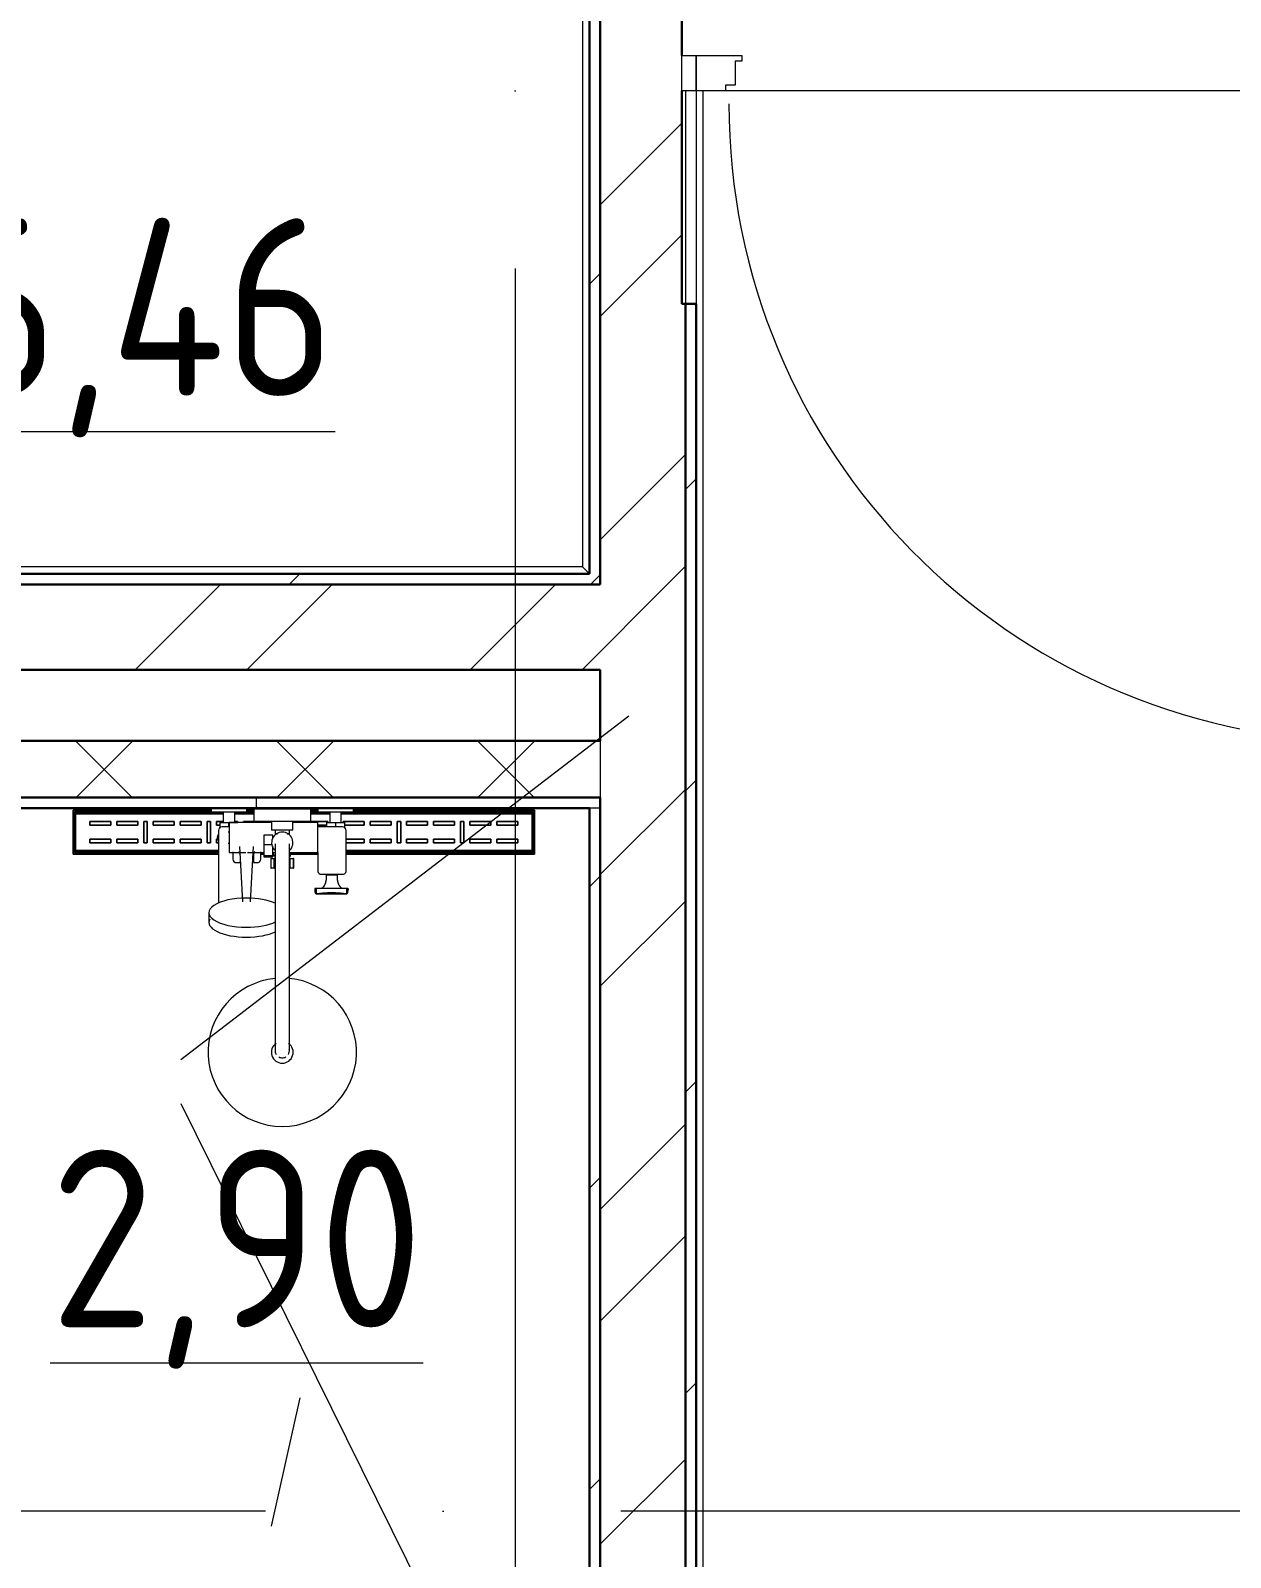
# Model space of a CAD drawing. Header units: millimetres. Extents: x -695119 to 412940, y -249585 to 622758.
# Drawn here: x 294009 to 295698, y 95847 to 97997 of the extents above; entities that cross this region are included whole.
import ezdxf

# ---------------------------------------------------------------- set-up
doc = ezdxf.new("R2010")
doc.units = ezdxf.units.MM
doc.linetypes.add('ADSK_Линия сетки', pattern=[25, 20, -2.5, 0, -2.5])
doc.linetypes.add('ADSK_Сверху', pattern=[450, 300, -150])
for name, color, linetype, lineweight in [('Двери', 8, 'Continuous', 9), ('Линии', 7, 'Continuous', 9), ('Марки помещений', 8, 'Continuous', 20), ('Обобщенные модели', 8, 'Continuous', 18), ('Ограждение', 8, 'Continuous', 9), ('Оси', 252, 'Continuous', 9), ('Сантехника', 252, 'Continuous', 18), ('Стены наружные', 252, 'Continuous', 18), ('Стены штриховка', 7, 'Continuous', 9)]:
    doc.layers.add(name, color=color, linetype=linetype, lineweight=lineweight)
doc.layers.add('Двери открывание', color=7, linetype='Continuous', lineweight=9, true_color=0xc0c0c0)
doc.styles.add('GOST Common_2', font='', dxfattribs={"width": 0.9, "height": 250})
doc.styles.get('GOST Common_2').set_extended_font_data('GOST type B')

# ---------------------------------------------------------------- blocks, each defined once
blk = doc.blocks.new('план 2 этажа')
at = {"layer": 'Двери', "color": 251, "true_color": 0x636466}
for p, q in [((294925.8, 97961.6), (294945.8, 97961.6)), ((294925.8, 97911.6), (294925.8, 97961.6)), ((294945.8, 97961.6), (294945.8, 97911.6)), ((294945.8, 97961.6), (295009.8, 97961.6)), ((294945.8, 97911.6), (294945.8, 97961.6)), ((295009.8, 97961.6), (295009.8, 97953.6)), ((295000.8, 97953.6), (295000.8, 97919.6)), ((295009.8, 97953.6), (295000.8, 97953.6)), ((294986.8, 97919.6), (294986.8, 97911.6)), ((295000.8, 97919.6), (294986.8, 97919.6)), ((294945.8, 97911.6), (294925.8, 97911.6)), ((294986.8, 97911.6), (294945.8, 97911.6))]:
    blk.add_line(p, q, dxfattribs=at)
at = {"layer": 'Двери открывание', "color": 251, "true_color": 0x636466}
blk.add_arc((295889.8, 97893.6), 898, 180, 268.8515, dxfattribs=at)
at = {"layer": 'Линии', "color": 251, "linetype": 'ADSK_Сверху', "ltscale": 100, "true_color": 0x636466}
for p, q in [((294220.7, 96547.6), (294850.8, 97031.6)), ((294220.7, 96485.7), (294850.8, 95211.6))]:
    blk.add_line(p, q, dxfattribs=at)
at = {"layer": 'Марки помещений', "color": 251, "true_color": 0x636466}
blk.add_line((294388, 96071.5), (294347.5, 95890.6), dxfattribs=at)
at = {"layer": 'Обобщенные модели', "color": 251, "lineweight": 9, "true_color": 0x636466}
for p, q in [((294409, 96788.6), (294409, 96785.2)), ((294411, 96788.6), (294409.2, 96788.6)), ((294411, 96788.6), (294411, 96781.2)), ((294454.1, 96788.6), (294411, 96788.6)), ((294411, 96781.2), (294411, 96788.6)), ((294411, 96781.2), (294454.1, 96781.2)), ((294454.1, 96781.2), (294454.1, 96788.6)), ((294455.6, 96788.6), (294454.1, 96788.6)), ((294454.1, 96788.6), (294454.1, 96781.2)), ((294455.8, 96788.6), (294455.8, 96785.9)), ((294455.9, 96785.5), (294455.9, 96788.6))]:
    blk.add_line(p, q, dxfattribs=at)
for points, knots in [([(294409, 96784.7), (294409, 96784.5), (294409.1, 96784.2), (294409.2, 96783.5), (294409.4, 96782.8), (294409.6, 96782.3), (294409.9, 96781.9), (294410.3, 96781.5), (294410.7, 96781.3), (294411, 96781.2)], [0.3333333, 0.3333333, 0.3333333, 0.3333333, 0.4166667, 0.5, 0.5833333, 0.6666667, 0.75, 0.8333333, 1, 1, 1, 1]), ([(294411, 96781.2), (294411, 96781.2), (294411.6, 96781.2), (294413.5, 96781.5), (294414.9, 96781.6), (294416, 96781.8), (294417.3, 96781.9), (294418.7, 96782.1), (294420.1, 96782.2), (294421.7, 96782.4), (294423.4, 96782.5), (294425.7, 96782.7), (294430, 96782.9), (294435.1, 96782.9), (294439.3, 96782.7), (294441.7, 96782.5), (294443.3, 96782.4), (294444.9, 96782.2), (294446.4, 96782.1), (294447.8, 96781.9), (294449.1, 96781.8), (294450.2, 96781.6), (294451.6, 96781.5), (294453.4, 96781.2), (294454.1, 96781.2), (294454.1, 96781.2)], [0, 0, 0, 0, 0.111111, 0.166667, 0.194444, 0.222222, 0.25, 0.277778, 0.305556, 0.333333, 0.361111, 0.388889, 0.444444, 0.555556, 0.611111, 0.638889, 0.666667, 0.694444, 0.722222, 0.75, 0.777778, 0.805556, 0.833333, 0.888889, 1, 1, 1, 1]), ([(294454.1, 96781.2), (294454.3, 96781.3), (294454.7, 96781.5), (294455, 96781.9), (294455.2, 96782.3), (294455.4, 96782.9), (294455.6, 96783.5), (294455.7, 96784.2), (294455.8, 96784.6), (294455.8, 96784.7)], [0, 0, 0, 0, 0.1666667, 0.25, 0.3333333, 0.4166667, 0.5, 0.5833333, 0.6666667, 0.6666667, 0.6666667, 0.6666667])]:
    blk.add_open_spline(points, degree=3, knots=knots, dxfattribs=at)
at = {"layer": 'Ограждение', "color": 251, "true_color": 0x636466}
for p, q in [((294785.8, 100786.6), (294785.8, 97241.6)), ((294945.8, 97911.6), (294945.8, 97611.6)), ((294955.8, 95106.6), (294955.8, 97911.6)), ((294785.8, 97241.6), (293300.8, 97241.6)), ((294785.8, 97241.6), (294795.8, 97231.6))]:
    blk.add_line(p, q, dxfattribs=at)
at = {"layer": 'Оси', "color": 251, "linetype": 'ADSK_Линия сетки', "ltscale": 100, "true_color": 0x636466}
for p, q in [((294690.8, 112662.3), (294690.8, 46685.5)), ((326840.8, 95911.6), (255118.5, 95911.6))]:
    blk.add_line(p, q, dxfattribs=at)
at = {"layer": 'Сантехника', "color": 251, "true_color": 0x636466}
for p, q in [((294068.9, 96836.9), (294068.9, 96898.8)), ((294068.9, 96898.8), (294068.9, 96836.9)), ((294068.9, 96898.8), (294263.3, 96898.8)), ((294263.3, 96898.8), (294068.9, 96898.8)), ((294263.4, 96896.9), (294070.8, 96896.9)), ((294070.8, 96896.9), (294263.4, 96896.9)), ((294070.8, 96896.9), (294070.8, 96838.8)), ((294070.8, 96838.8), (294070.8, 96896.9)), ((294072.4, 96890.2), (294072.4, 96895.2)), ((294280.3, 96895.2), (294072.4, 96895.2)), ((294072.4, 96893.7), (294072.4, 96895.2)), ((294072.4, 96893.7), (294280.3, 96893.7)), ((294072.4, 96893.7), (294072.4, 96890.2)), ((294072.4, 96845.6), (294072.4, 96890.2)), ((294072.4, 96890.2), (294072.4, 96845.6)), ((294122.1, 96882.9), (294092.6, 96882.9)), ((294092.6, 96882.9), (294092.6, 96877.9)), ((294092.6, 96877.9), (294092.6, 96882.9)), ((294092.6, 96882.9), (294122.1, 96882.9)), ((294122.1, 96877.9), (294122.1, 96882.9)), ((294122.1, 96882.9), (294122.1, 96877.9)), ((294160, 96882.9), (294130.5, 96882.9)), ((294130.5, 96882.9), (294130.5, 96877.9)), ((294130.5, 96877.9), (294130.5, 96882.9)), ((294130.5, 96882.9), (294160, 96882.9)), ((294160, 96877.9), (294160, 96882.9)), ((294160, 96882.9), (294160, 96877.9)), ((294173.3, 96882.9), (294168.4, 96882.9)), ((294168.4, 96882.9), (294168.4, 96852.9)), ((294168.4, 96852.9), (294168.4, 96882.9)), ((294168.4, 96882.9), (294173.3, 96882.9)), ((294173.3, 96852.9), (294173.3, 96882.9)), ((294173.3, 96882.9), (294173.3, 96852.9)), ((294211.3, 96882.9), (294181.7, 96882.9)), ((294181.7, 96882.9), (294181.7, 96877.9)), ((294181.7, 96877.9), (294181.7, 96882.9)), ((294181.7, 96882.9), (294211.3, 96882.9)), ((294211.3, 96877.9), (294211.3, 96882.9)), ((294211.3, 96882.9), (294211.3, 96877.9)), ((294249.2, 96882.9), (294219.6, 96882.9)), ((294219.6, 96882.9), (294219.6, 96877.9)), ((294219.6, 96877.9), (294219.6, 96882.9)), ((294219.6, 96882.9), (294249.2, 96882.9)), ((294249.2, 96877.9), (294249.2, 96882.9)), ((294249.2, 96882.9), (294249.2, 96877.9)), ((294262.5, 96882.9), (294257.6, 96882.9)), ((294257.6, 96882.9), (294257.6, 96852.9)), ((294257.6, 96852.9), (294257.6, 96882.9)), ((294257.6, 96882.9), (294262.5, 96882.9)), ((294262.5, 96852.9), (294262.5, 96882.9)), ((294262.5, 96882.9), (294262.5, 96852.9)), ((294263.3, 96901.6), (294263.3, 96896.6)), ((294263.3, 96896.6), (294313.3, 96896.6)), ((294280.3, 96882.9), (294270.9, 96882.9)), ((294270.9, 96882.9), (294270.9, 96877.9)), ((294270.9, 96877.9), (294270.9, 96882.9)), ((294270.9, 96882.9), (294280.3, 96882.9)), ((294280.3, 96896.6), (294280.3, 96881.6)), ((294296.3, 96881.6), (294296.3, 96896.6)), ((294323.3, 96895.2), (294296.3, 96895.2)), ((294296.3, 96893.7), (294323.3, 96893.7)), ((294300.4, 96882.9), (294296.3, 96882.9)), ((294296.3, 96882.9), (294300.4, 96882.9)), ((294300.4, 96881.6), (294300.4, 96882.9)), ((294300.4, 96882.9), (294300.4, 96881.6)), ((294338.3, 96882.9), (294308.8, 96882.9)), ((294308.8, 96882.9), (294308.8, 96881.2)), ((294308.8, 96881.2), (294308.8, 96882.9)), ((294308.8, 96882.9), (294338.3, 96882.9)), ((294313.3, 96896.6), (294313.3, 96901.6)), ((294313.3, 96898.8), (294323.3, 96898.8)), ((294323.3, 96898.8), (294313.3, 96898.8)), ((294323.3, 96896.9), (294313.3, 96896.9)), ((294313.3, 96896.9), (294323.3, 96896.9)), ((294323.3, 96900.4), (294323.3, 96883.1)), ((294363.3, 96900.4), (294323.3, 96900.4)), ((294363.3, 96883.1), (294323.3, 96883.1)), ((294338.3, 96881.3), (294338.3, 96882.9)), ((294338.3, 96882.9), (294338.3, 96881.3)), ((294348.3, 96882.9), (294346.7, 96882.9)), ((294346.7, 96882.9), (294346.7, 96881.3)), ((294346.7, 96881.3), (294346.7, 96882.9)), ((294346.7, 96882.9), (294348.3, 96882.9)), ((294348.3, 96883.1), (294348.3, 96870.5)), ((294403.3, 96900.4), (294363.3, 96900.4)), ((294403.3, 96883.1), (294363.3, 96883.1)), ((294378.3, 96870.5), (294378.3, 96883.1)), ((294389.5, 96882.9), (294378.3, 96882.9)), ((294378.3, 96882.9), (294389.5, 96882.9)), ((294389.5, 96881.3), (294389.5, 96882.9)), ((294389.5, 96882.9), (294389.5, 96881.3)), ((294427.5, 96882.9), (294397.9, 96882.9)), ((294397.9, 96882.9), (294397.9, 96881.3)), ((294397.9, 96881.3), (294397.9, 96882.9)), ((294397.9, 96882.9), (294427.5, 96882.9)), ((294403.3, 96883.1), (294403.3, 96900.4)), ((294403.3, 96898.8), (294413.3, 96898.8)), ((294413.3, 96898.8), (294403.3, 96898.8)), ((294413.3, 96896.9), (294403.3, 96896.9)), ((294403.3, 96896.9), (294413.3, 96896.9)), ((294430.3, 96895.2), (294403.3, 96895.2)), ((294403.3, 96893.7), (294430.3, 96893.7)), ((294413.3, 96901.6), (294413.3, 96896.6)), ((294413.3, 96896.6), (294463.3, 96896.6)), ((294427.5, 96881.6), (294427.5, 96882.9)), ((294427.5, 96882.9), (294427.5, 96881.6)), ((294430.3, 96896.6), (294430.3, 96881.6)), ((294446.3, 96881.6), (294446.3, 96896.6)), ((294715.1, 96895.2), (294446.3, 96895.2)), ((294446.3, 96893.7), (294715.1, 96893.7)), ((294478.7, 96882.9), (294449.1, 96882.9)), ((294449.1, 96882.9), (294449.1, 96881.6)), ((294449.1, 96881.6), (294449.1, 96882.9)), ((294449.1, 96882.9), (294478.7, 96882.9)), ((294716.3, 96896.9), (294463.2, 96896.9)), ((294463.2, 96896.9), (294716.3, 96896.9)), ((294463.3, 96896.6), (294463.3, 96901.6)), ((294463.3, 96898.8), (294718.2, 96898.8)), ((294718.2, 96898.8), (294463.3, 96898.8)), ((294478.7, 96877.9), (294478.7, 96882.9)), ((294478.7, 96882.9), (294478.7, 96877.9)), ((294516.6, 96882.9), (294487.1, 96882.9)), ((294487.1, 96882.9), (294487.1, 96877.9)), ((294487.1, 96877.9), (294487.1, 96882.9)), ((294487.1, 96882.9), (294516.6, 96882.9)), ((294516.6, 96877.9), (294516.6, 96882.9)), ((294516.6, 96882.9), (294516.6, 96877.9)), ((294529.9, 96882.9), (294525, 96882.9)), ((294525, 96882.9), (294525, 96852.9)), ((294525, 96852.9), (294525, 96882.9)), ((294525, 96882.9), (294529.9, 96882.9)), ((294529.9, 96852.9), (294529.9, 96882.9)), ((294529.9, 96882.9), (294529.9, 96852.9)), ((294567.8, 96882.9), (294538.3, 96882.9)), ((294538.3, 96882.9), (294538.3, 96877.9)), ((294538.3, 96877.9), (294538.3, 96882.9)), ((294538.3, 96882.9), (294567.8, 96882.9)), ((294567.8, 96877.9), (294567.8, 96882.9)), ((294567.8, 96882.9), (294567.8, 96877.9)), ((294605.8, 96882.9), (294576.2, 96882.9)), ((294576.2, 96882.9), (294576.2, 96877.9)), ((294576.2, 96877.9), (294576.2, 96882.9)), ((294576.2, 96882.9), (294605.8, 96882.9)), ((294605.8, 96877.9), (294605.8, 96882.9)), ((294605.8, 96882.9), (294605.8, 96877.9)), ((294619, 96882.9), (294614.1, 96882.9)), ((294614.1, 96882.9), (294614.1, 96852.9)), ((294614.1, 96852.9), (294614.1, 96882.9)), ((294614.1, 96882.9), (294619, 96882.9)), ((294619, 96852.9), (294619, 96882.9)), ((294619, 96882.9), (294619, 96852.9)), ((294657, 96882.9), (294627.4, 96882.9)), ((294627.4, 96882.9), (294627.4, 96877.9)), ((294627.4, 96877.9), (294627.4, 96882.9)), ((294627.4, 96882.9), (294657, 96882.9)), ((294657, 96877.9), (294657, 96882.9)), ((294657, 96882.9), (294657, 96877.9)), ((294694.9, 96882.9), (294665.3, 96882.9)), ((294665.3, 96882.9), (294665.3, 96877.9)), ((294665.3, 96877.9), (294665.3, 96882.9)), ((294665.3, 96882.9), (294694.9, 96882.9)), ((294694.9, 96877.9), (294694.9, 96882.9)), ((294694.9, 96882.9), (294694.9, 96877.9)), ((294715.1, 96895.2), (294715.1, 96890.2)), ((294715.1, 96895.2), (294715.1, 96893.7)), ((294715.1, 96890.2), (294715.1, 96893.7)), ((294715.1, 96890.2), (294715.1, 96845.6)), ((294715.1, 96845.6), (294715.1, 96890.2)), ((294716.3, 96838.8), (294716.3, 96896.9)), ((294716.3, 96896.9), (294716.3, 96838.8)), ((294718.2, 96898.8), (294718.2, 96836.9)), ((294718.2, 96836.9), (294718.2, 96898.8)), ((294092.6, 96877.9), (294122.1, 96877.9)), ((294122.1, 96877.9), (294092.6, 96877.9)), ((294130.5, 96877.9), (294160, 96877.9)), ((294160, 96877.9), (294130.5, 96877.9)), ((294181.7, 96877.9), (294211.3, 96877.9)), ((294211.3, 96877.9), (294181.7, 96877.9)), ((294219.6, 96877.9), (294249.2, 96877.9)), ((294249.2, 96877.9), (294219.6, 96877.9)), ((294270.9, 96877.9), (294275.8, 96877.9)), ((294275.8, 96877.9), (294270.9, 96877.9)), ((294273.5, 96870.3), (294273.5, 96767.9)), ((294275.8, 96881.6), (294288.3, 96881.6)), ((294275.8, 96873.3), (294275.8, 96881.6)), ((294288.6, 96875.3), (294278.5, 96875.3)), ((294288.6, 96867.7), (294287.1, 96867.7)), ((294288.3, 96881.6), (294300.8, 96881.6)), ((294288.3, 96875.3), (294288.3, 96881.6)), ((294348.5, 96881.3), (294288.6, 96881.3)), ((294288.6, 96881.3), (294288.6, 96839.1)), ((294350.2, 96863.8), (294337.3, 96863.8)), ((294337.3, 96863.8), (294337.3, 96850.5)), ((294363.3, 96870.5), (294348.3, 96870.5)), ((294350.2, 96857.9), (294350.2, 96863.8)), ((294353.3, 96870.5), (294353.3, 96865.5)), ((294353.3, 96865.5), (294356.5, 96865.5)), ((294378.3, 96870.5), (294363.3, 96870.5)), ((294370.1, 96865.5), (294373.3, 96865.5)), ((294373.3, 96865.5), (294373.3, 96870.5)), ((294413.3, 96881.3), (294378.3, 96881.3)), ((294413.3, 96839.1), (294413.3, 96881.3)), ((294413.3, 96877.9), (294425.8, 96877.9)), ((294425.8, 96877.9), (294413.3, 96877.9)), ((294448.1, 96875.3), (294413.3, 96875.3)), ((294425.8, 96881.6), (294438.3, 96881.6)), ((294425.8, 96875.3), (294425.8, 96881.6)), ((294438.3, 96881.6), (294450.8, 96881.6)), ((294438.3, 96881.6), (294438.3, 96875.3)), ((294450.8, 96881.6), (294450.8, 96873.2)), ((294450.8, 96877.9), (294478.7, 96877.9)), ((294478.7, 96877.9), (294450.8, 96877.9)), ((294453.1, 96812.6), (294453.1, 96870.3)), ((294487.1, 96877.9), (294516.6, 96877.9)), ((294516.6, 96877.9), (294487.1, 96877.9)), ((294538.3, 96877.9), (294567.8, 96877.9)), ((294567.8, 96877.9), (294538.3, 96877.9)), ((294576.2, 96877.9), (294605.8, 96877.9)), ((294605.8, 96877.9), (294576.2, 96877.9)), ((294627.4, 96877.9), (294657, 96877.9)), ((294657, 96877.9), (294627.4, 96877.9)), ((294665.3, 96877.9), (294694.9, 96877.9)), ((294694.9, 96877.9), (294665.3, 96877.9)), ((294072.4, 96845.6), (294072.4, 96842.1)), ((294072.4, 96840.6), (294072.4, 96845.6)), ((294273.5, 96842.1), (294072.4, 96842.1)), ((294072.4, 96840.6), (294072.4, 96842.1)), ((294273.5, 96840.6), (294072.4, 96840.6)), ((294122.1, 96857.9), (294092.6, 96857.9)), ((294092.6, 96857.9), (294092.6, 96852.9)), ((294092.6, 96852.9), (294092.6, 96857.9)), ((294092.6, 96857.9), (294122.1, 96857.9)), ((294092.6, 96852.9), (294122.1, 96852.9)), ((294122.1, 96852.9), (294092.6, 96852.9)), ((294122.1, 96852.9), (294122.1, 96857.9)), ((294122.1, 96857.9), (294122.1, 96852.9)), ((294160, 96857.9), (294130.5, 96857.9)), ((294130.5, 96857.9), (294130.5, 96852.9)), ((294130.5, 96852.9), (294130.5, 96857.9)), ((294130.5, 96857.9), (294160, 96857.9)), ((294130.5, 96852.9), (294160, 96852.9)), ((294160, 96852.9), (294130.5, 96852.9)), ((294160, 96852.9), (294160, 96857.9)), ((294160, 96857.9), (294160, 96852.9)), ((294168.4, 96852.9), (294173.3, 96852.9)), ((294173.3, 96852.9), (294168.4, 96852.9)), ((294211.3, 96857.9), (294181.7, 96857.9)), ((294181.7, 96857.9), (294181.7, 96852.9)), ((294181.7, 96852.9), (294181.7, 96857.9)), ((294181.7, 96857.9), (294211.3, 96857.9)), ((294181.7, 96852.9), (294211.3, 96852.9)), ((294211.3, 96852.9), (294181.7, 96852.9)), ((294211.3, 96852.9), (294211.3, 96857.9)), ((294211.3, 96857.9), (294211.3, 96852.9)), ((294249.2, 96857.9), (294219.6, 96857.9)), ((294219.6, 96857.9), (294219.6, 96852.9)), ((294219.6, 96852.9), (294219.6, 96857.9)), ((294219.6, 96857.9), (294249.2, 96857.9)), ((294219.6, 96852.9), (294249.2, 96852.9)), ((294249.2, 96852.9), (294219.6, 96852.9)), ((294249.2, 96852.9), (294249.2, 96857.9)), ((294249.2, 96857.9), (294249.2, 96852.9)), ((294257.6, 96852.9), (294262.5, 96852.9)), ((294262.5, 96852.9), (294257.6, 96852.9)), ((294272.8, 96857.9), (294270.9, 96857.9)), ((294270.9, 96857.9), (294270.9, 96852.9)), ((294270.9, 96852.9), (294270.9, 96857.9)), ((294270.9, 96857.9), (294272.8, 96857.9)), ((294270.9, 96852.9), (294273.5, 96852.9)), ((294273.5, 96852.9), (294270.9, 96852.9)), ((294287.1, 96852.6), (294288.6, 96852.6)), ((294288.6, 96839.1), (294311.9, 96839.1)), ((294293.6, 96840.4), (294293.6, 96829.9)), ((294302.9, 96847.6), (294307.3, 96769.6)), ((294314.2, 96839.1), (294337.3, 96839.1)), ((294318.5, 96769.6), (294322.9, 96847.6)), ((294333.2, 96830), (294333.2, 96840.4)), ((294337.3, 96850.5), (294337.3, 96835.1)), ((294337.3, 96850.5), (294349.3, 96850.5)), ((294350.2, 96835.1), (294350.2, 96848.4)), ((294350.2, 96839.1), (294353.6, 96839.1)), ((294373, 96839.1), (294413.3, 96839.1)), ((294413.3, 96839.1), (294413.3, 96812.7)), ((294478.7, 96857.9), (294453.1, 96857.9)), ((294453.1, 96857.9), (294478.7, 96857.9)), ((294453.1, 96852.9), (294478.7, 96852.9)), ((294478.7, 96852.9), (294453.1, 96852.9)), ((294715.1, 96842.1), (294453.1, 96842.1)), ((294715.1, 96840.6), (294453.1, 96840.6)), ((294478.7, 96852.9), (294478.7, 96857.9)), ((294478.7, 96857.9), (294478.7, 96852.9)), ((294516.6, 96857.9), (294487.1, 96857.9)), ((294487.1, 96857.9), (294487.1, 96852.9)), ((294487.1, 96852.9), (294487.1, 96857.9)), ((294487.1, 96857.9), (294516.6, 96857.9)), ((294487.1, 96852.9), (294516.6, 96852.9)), ((294516.6, 96852.9), (294487.1, 96852.9)), ((294516.6, 96852.9), (294516.6, 96857.9)), ((294516.6, 96857.9), (294516.6, 96852.9)), ((294525, 96852.9), (294529.9, 96852.9)), ((294529.9, 96852.9), (294525, 96852.9)), ((294567.8, 96857.9), (294538.3, 96857.9)), ((294538.3, 96857.9), (294538.3, 96852.9)), ((294538.3, 96852.9), (294538.3, 96857.9)), ((294538.3, 96857.9), (294567.8, 96857.9)), ((294538.3, 96852.9), (294567.8, 96852.9)), ((294567.8, 96852.9), (294538.3, 96852.9)), ((294567.8, 96852.9), (294567.8, 96857.9)), ((294567.8, 96857.9), (294567.8, 96852.9)), ((294605.8, 96857.9), (294576.2, 96857.9)), ((294576.2, 96857.9), (294576.2, 96852.9)), ((294576.2, 96852.9), (294576.2, 96857.9)), ((294576.2, 96857.9), (294605.8, 96857.9)), ((294576.2, 96852.9), (294605.8, 96852.9)), ((294605.8, 96852.9), (294576.2, 96852.9)), ((294605.8, 96852.9), (294605.8, 96857.9)), ((294605.8, 96857.9), (294605.8, 96852.9)), ((294614.1, 96852.9), (294619, 96852.9)), ((294619, 96852.9), (294614.1, 96852.9)), ((294657, 96857.9), (294627.4, 96857.9)), ((294627.4, 96857.9), (294627.4, 96852.9)), ((294627.4, 96852.9), (294627.4, 96857.9)), ((294627.4, 96857.9), (294657, 96857.9)), ((294627.4, 96852.9), (294657, 96852.9)), ((294657, 96852.9), (294627.4, 96852.9)), ((294657, 96852.9), (294657, 96857.9)), ((294657, 96857.9), (294657, 96852.9)), ((294694.9, 96857.9), (294665.3, 96857.9)), ((294665.3, 96857.9), (294665.3, 96852.9)), ((294665.3, 96852.9), (294665.3, 96857.9)), ((294665.3, 96857.9), (294694.9, 96857.9)), ((294665.3, 96852.9), (294694.9, 96852.9)), ((294694.9, 96852.9), (294665.3, 96852.9)), ((294694.9, 96852.9), (294694.9, 96857.9)), ((294694.9, 96857.9), (294694.9, 96852.9)), ((294715.1, 96842.1), (294715.1, 96845.6)), ((294715.1, 96845.6), (294715.1, 96840.6)), ((294715.1, 96842.1), (294715.1, 96840.6)), ((294273.5, 96836.9), (294068.9, 96836.9)), ((294068.9, 96836.9), (294273.5, 96836.9)), ((294070.8, 96838.8), (294273.5, 96838.8)), ((294273.5, 96838.8), (294070.8, 96838.8)), ((294299, 96825), (294304.1, 96825)), ((294304.1, 96825), (294304.1, 96826.2)), ((294322.7, 96836.3), (294322.7, 96838.4)), ((294322.7, 96836.3), (294322.7, 96825)), ((294322.7, 96825), (294327.7, 96825)), ((294333.7, 96838.8), (294337.3, 96838.8)), ((294337.3, 96838.8), (294333.7, 96838.8)), ((294337.3, 96836.9), (294333.7, 96836.9)), ((294333.7, 96836.9), (294337.3, 96836.9)), ((294337.3, 96835.1), (294337.3, 96833)), ((294337.3, 96835.1), (294350.2, 96835.1)), ((294337.3, 96833), (294350.2, 96833)), ((294347.2, 96830.6), (294347.2, 96817.4)), ((294347.5, 96830.6), (294347.2, 96830.6)), ((294347.5, 96830.6), (294352, 96830.6)), ((294347.5, 96817.4), (294347.5, 96830.6)), ((294351.4, 96836.9), (294350.2, 96836.9)), ((294350.2, 96836.9), (294351.4, 96836.9)), ((294350.2, 96833), (294350.2, 96835.1)), ((294351.7, 96830.6), (294352, 96830.6)), ((294353.7, 96830.6), (294352, 96830.6)), ((294352, 96817.4), (294352, 96830.6)), ((294352.3, 96833.6), (294353.9, 96833.6)), ((294353.3, 96828.5), (294353.3, 96590.3)), ((294372.7, 96833.6), (294374.3, 96833.6)), ((294374.6, 96830.6), (294372.9, 96830.6)), ((294373.3, 96590.3), (294373.3, 96828.5)), ((294374.6, 96830.6), (294379.1, 96830.6)), ((294374.6, 96830.6), (294375, 96830.6)), ((294374.6, 96817.4), (294374.6, 96830.6)), ((294413.3, 96836.9), (294375.2, 96836.9)), ((294375.2, 96836.9), (294413.3, 96836.9)), ((294376.2, 96838.8), (294413.5, 96838.8)), ((294413.5, 96838.8), (294376.2, 96838.8)), ((294379.5, 96830.6), (294379.1, 96830.6)), ((294379.1, 96817.4), (294379.1, 96830.6)), ((294379.5, 96817.4), (294379.5, 96830.6)), ((294453.1, 96838.8), (294716.3, 96838.8)), ((294716.3, 96838.8), (294453.1, 96838.8)), ((294718.2, 96836.9), (294453.1, 96836.9)), ((294453.1, 96836.9), (294718.2, 96836.9)), ((294347.2, 96817.4), (294347.5, 96817.4)), ((294352, 96817.4), (294347.5, 96817.4)), ((294352, 96817.4), (294351.7, 96817.4)), ((294352, 96817.4), (294353.2, 96817.4)), ((294353.3, 96817.4), (294353.3, 96808.6)), ((294373.4, 96817.4), (294374.6, 96817.4)), ((294373.4, 96808.6), (294373.4, 96817.4)), ((294375, 96817.4), (294374.6, 96817.4)), ((294379.1, 96817.4), (294374.6, 96817.4)), ((294379.1, 96817.4), (294379.5, 96817.4)), ((294418.2, 96808.6), (294449.2, 96808.6)), ((294425, 96808), (294425, 96800.5)), ((294425, 96808), (294433, 96808)), ((294433, 96808), (294441.1, 96808)), ((294441.1, 96800.5), (294441.1, 96808)), ((294260.1, 96754.5), (294260.1, 96740.7))]:
    blk.add_line(p, q, dxfattribs=at)
at = {"layer": 'Сантехника', "color": 251, "true_color": 0x636466, "flags": 128}
for points in [[(294272.3, 96860.2), (294272.3, 96860.5), (294272.3, 96860.8), (294272.3, 96861.1), (294272.3, 96861.4), (294272.4, 96861.7), (294272.5, 96861.9), (294272.5, 96862.2), (294272.6, 96862.5), (294272.7, 96862.8), (294272.8, 96863.1), (294273, 96863.4), (294273.1, 96863.6), (294273.2, 96863.9), (294273.4, 96864.2), (294273.6, 96864.4)], [(294273.4, 96856.1), (294273.3, 96856.4), (294273.1, 96856.6), (294273, 96856.9), (294272.9, 96857.2), (294272.8, 96857.4), (294272.7, 96857.7), (294272.6, 96858), (294272.5, 96858.3), (294272.4, 96858.6), (294272.4, 96858.9), (294272.3, 96859.2), (294272.3, 96859.5), (294272.3, 96859.8), (294272.3, 96860.1), (294272.3, 96860.2)], [(294353.3, 96851.6), (294353.3, 96851.6), (294353.3, 96851.6), (294353.3, 96851.5), (294353.3, 96851.3), (294353.3, 96851.2), (294353.3, 96851), (294353.3, 96850.7), (294353.3, 96850.4), (294353.3, 96850.1), (294353.3, 96849.7), (294353.3, 96849.4), (294353.3, 96848.9), (294353.3, 96848.5), (294353.3, 96848), (294353.3, 96847.5), (294353.3, 96846.9), (294353.3, 96846.3), (294353.3, 96845.7), (294353.3, 96845), (294353.3, 96844.4), (294353.3, 96843.7), (294353.3, 96842.9), (294353.3, 96842.2), (294353.3, 96841.4), (294353.3, 96840.6), (294353.3, 96839.8), (294353.3, 96839), (294353.3, 96838.1), (294353.3, 96837.3), (294353.3, 96836.4), (294353.3, 96835.5), (294353.3, 96834.6), (294353.3, 96833.6), (294353.3, 96832.7), (294353.3, 96831.8), (294353.3, 96830.8), (294353.3, 96829.9), (294353.3, 96828.9), (294353.3, 96828.5)], [(294373.3, 96828.5), (294373.3, 96829.5), (294373.3, 96830.4), (294373.3, 96831.4), (294373.3, 96832.3), (294373.3, 96833.3), (294373.3, 96834.2), (294373.3, 96835.1), (294373.3, 96836), (294373.3, 96836.9), (294373.3, 96837.8), (294373.3, 96838.6), (294373.3, 96839.5), (294373.3, 96840.3), (294373.3, 96841.1), (294373.3, 96841.9), (294373.3, 96842.7), (294373.3, 96843.4), (294373.3, 96844.1), (294373.3, 96844.8), (294373.3, 96845.4), (294373.3, 96846.1), (294373.3, 96846.7), (294373.3, 96847.2), (294373.3, 96847.8), (294373.3, 96848.3), (294373.3, 96848.8), (294373.3, 96849.2), (294373.3, 96849.6), (294373.3, 96850), (294373.3, 96850.3), (294373.3, 96850.6), (294373.3, 96850.9), (294373.3, 96851.1), (294373.3, 96851.3), (294373.3, 96851.4), (294373.3, 96851.5), (294373.3, 96851.6), (294373.3, 96851.6), (294373.3, 96851.6)], [(294418.5, 96788.6), (294418.9, 96788.9), (294419.4, 96789.3), (294419.8, 96789.6), (294420.3, 96790), (294420.7, 96790.4), (294421.1, 96790.8), (294421.4, 96791.2), (294421.8, 96791.6), (294422.2, 96792), (294422.5, 96792.5), (294422.8, 96793), (294423.1, 96793.4), (294423.4, 96793.9), (294423.6, 96794.4), (294423.8, 96794.9), (294424.1, 96795.5), (294424.3, 96796), (294424.4, 96796.5), (294424.6, 96797.1), (294424.7, 96797.6), (294424.8, 96798.2), (294424.9, 96798.7), (294424.9, 96799.3), (294425, 96799.9), (294425, 96800.4), (294425, 96800.5)], [(294441.1, 96800.5), (294441.1, 96799.9), (294441.1, 96799.4), (294441.2, 96798.8), (294441.2, 96798.3), (294441.3, 96797.7), (294441.5, 96797.2), (294441.6, 96796.6), (294441.8, 96796.1), (294442, 96795.5), (294442.2, 96795), (294442.4, 96794.5), (294442.6, 96794), (294442.9, 96793.5), (294443.2, 96793), (294443.5, 96792.6), (294443.8, 96792.1), (294444.2, 96791.7), (294444.5, 96791.2), (294444.9, 96790.8), (294445.3, 96790.4), (294445.7, 96790), (294446.2, 96789.7), (294446.6, 96789.3), (294447.1, 96789), (294447.5, 96788.7), (294447.6, 96788.6)], [(294353.3, 96590.3), (294353.3, 96589.1), (294353.3, 96587.9), (294353.3, 96586.8), (294353.3, 96585.6), (294353.3, 96584.4), (294353.3, 96583.3), (294353.3, 96582.1), (294353.3, 96581), (294353.3, 96579.9), (294353.3, 96578.8), (294353.3, 96577.7), (294353.3, 96576.6), (294353.3, 96575.6), (294353.3, 96574.6), (294353.3, 96573.6), (294353.3, 96572.6), (294353.3, 96571.6), (294353.3, 96570.7), (294353.3, 96569.8), (294353.3, 96569), (294353.3, 96568.1), (294353.3, 96567.3), (294353.3, 96566.6), (294353.3, 96565.9), (294353.3, 96565.2), (294353.3, 96564.5), (294353.3, 96563.9), (294353.3, 96563.3), (294353.3, 96562.8), (294353.3, 96562.3), (294353.3, 96561.9), (294353.3, 96561.5), (294353.3, 96561.1), (294353.3, 96560.8), (294353.3, 96560.6), (294353.3, 96560.4), (294353.3, 96560.2), (294353.3, 96560.1), (294353.3, 96560), (294353.3, 96560)], [(294373.3, 96560), (294373.3, 96560), (294373.3, 96560), (294373.3, 96560.2), (294373.3, 96560.3), (294373.3, 96560.5), (294373.3, 96560.8), (294373.3, 96561.1), (294373.3, 96561.4), (294373.3, 96561.8), (294373.3, 96562.3), (294373.3, 96562.7), (294373.3, 96563.3), (294373.3, 96563.8), (294373.3, 96564.4), (294373.3, 96565.1), (294373.3, 96565.8), (294373.3, 96566.5), (294373.3, 96567.2), (294373.3, 96568), (294373.3, 96568.8), (294373.3, 96569.7), (294373.3, 96570.6), (294373.3, 96571.5), (294373.3, 96572.4), (294373.3, 96573.4), (294373.3, 96574.4), (294373.3, 96575.4), (294373.3, 96576.5), (294373.3, 96577.6), (294373.3, 96578.6), (294373.3, 96579.7), (294373.3, 96580.9), (294373.3, 96582), (294373.3, 96583.1), (294373.3, 96584.3), (294373.3, 96585.4), (294373.3, 96586.6), (294373.3, 96587.8), (294373.3, 96588.9), (294373.3, 96590.1), (294373.3, 96590.3)]]:
    blk.add_lwpolyline(points, dxfattribs=at)
at = {"layer": 'Сантехника', "color": 251, "true_color": 0x636466}
for centre, radius, start, end in [((294278.5, 96870.3), 5, 90, 180), ((294363.3, 96853), 15, 90, 225), ((294363.3, 96853), 15, 315, 90), ((294448.1, 96870.3), 5, 0, 90), ((294335.3, 96830.7), 17.2, 9.6958, 29.1813), ((294391.2, 96830.7), 17.2, 150.8187, 170.3042), ((294418.2, 96813.6), 5, 190.7348, 270), ((294448.2, 96813.5), 5, 282.0451, 349.4262), ((294363.3, 96557.9), 104.4, 95.5433, 270), ((294363.3, 96557.9), 104.4, 270, 84.4004), ((294363.3, 96557.9), 15.3, 125.2067, 270), ((294363.3, 96560), 10, 171.3374, 210), ((294363.3, 96557.9), 15.3, 270, 54.7933), ((294363.3, 96560), 10, 330, 8.6626), ((294363.3, 96560), 10, 240, 270), ((294363.3, 96560), 10, 270, 300)]:
    blk.add_arc(centre, radius, start, end, dxfattribs=at)
for centre, major_axis, ratio, start_param, end_param in [((294313.4, 96842), (11.1, 0), 0.920505, 3.217557, 3.724253), ((294313.4, 96842), (11.1, 0), 0.920505, 5.700525, 6.207221), ((294299, 96829.9), (5.38, 0), 0.920505, 3.141593, 4.712389), ((294327.7, 96830), (-5.51, 0), 0.920505, 1.570796, 3.141593), ((294312.9, 96754.5), (-52.8, 0), 0.390731, 4.712389, 7.853982), ((294312.9, 96754.5), (52.8, 0), 0.390731, 0.694281, 1.570796), ((294312.9, 96740.7), (52.8, 0), 0.390731, 2.917193, 4.712389), ((294312.9, 96754.5), (-52.8, 0), 0.390731, 1.570796, 2.455637), ((294312.9, 96740.7), (-52.8, 0), 0.390731, 1.570796, 2.455637)]:
    blk.add_ellipse(centre, major_axis=major_axis, ratio=ratio, start_param=start_param, end_param=end_param, dxfattribs=at)
at = {"layer": 'Стены наружные', "color": 251, "lineweight": 30, "true_color": 0x636466}
for p, q in [((294795.8, 97231.6), (294795.8, 100796.6)), ((294810.8, 97216.6), (294810.8, 100811.6)), ((294810.8, 100811.6), (294810.8, 97216.6)), ((294925.8, 98331.6), (294925.8, 97961.6)), ((294925.8, 97911.6), (294925.8, 97611.6)), ((294925.8, 97611.6), (294945.8, 97611.6)), ((294930.8, 97611.6), (294930.8, 95251.6)), ((294945.8, 95116.6), (294945.8, 97611.6)), ((293290.8, 97231.6), (294795.8, 97231.6)), ((294810.8, 97216.6), (293275.8, 97216.6)), ((294810.8, 97096.6), (293155.8, 97096.6)), ((294810.8, 96996.6), (294810.8, 97096.6)), ((292940.8, 96996.6), (294810.8, 96996.6)), ((294810.8, 96916.6), (293915.8, 96916.6)), ((294810.8, 95251.6), (294810.8, 96916.6)), ((293930.8, 96901.6), (294795.8, 96901.6)), ((294795.8, 95266.6), (294795.8, 96901.6))]:
    blk.add_line(p, q, dxfattribs=at)
at = {"layer": 'Стены наружные', "color": 251, "true_color": 0x636466}
for p, q in [((294930.8, 97911.6), (294930.8, 97611.6)), ((295894.8, 97911.6), (294986.8, 97911.6))]:
    blk.add_line(p, q, dxfattribs=at)
at = {"layer": 'Стены наружные', "color": 251, "linetype": 'Continuous', "lineweight": 9, "true_color": 0x636466}
for p, q in [((294810.8, 97751), (294925.8, 97866)), ((294810.8, 97593.8), (294925.8, 97708.8)), ((294795.8, 97639.5), (294810.8, 97654.5)), ((294810.8, 97279.5), (294930.8, 97399.5)), ((294930.8, 97350.2), (294945.8, 97365.2)), ((294373, 97216.6), (294388, 97231.6)), ((294797.2, 97216.6), (294810.8, 97230.2)), ((294905.1, 97216.6), (294930.8, 97242.4)), ((294156.4, 97096.6), (294276.4, 97216.6)), ((294313.6, 97096.6), (294433.6, 97216.6)), ((294627.9, 97096.6), (294747.9, 97216.6)), ((294785.1, 97096.6), (294905.1, 97216.6)), ((294152.2, 96916.6), (294072.2, 96996.6)), ((294073, 96916.6), (294153, 96996.6)), ((294435, 96916.6), (294355, 96996.6)), ((294355.8, 96916.6), (294435.8, 96996.6)), ((294717.9, 96916.6), (294637.9, 96996.6)), ((294638.7, 96916.6), (294718.7, 96996.6)), ((294810.8, 96808.1), (294930.8, 96928.1)), ((294930.8, 96926), (294945.8, 96941)), ((294326.8, 96901.6), (294326.8, 96916.6)), ((294795.8, 96791), (294810.8, 96806)), ((294810.8, 96650.9), (294930.8, 96770.9)), ((294930.8, 96501.7), (294945.8, 96516.7)), ((294810.8, 96336.6), (294930.8, 96456.6)), ((294795.8, 96366.7), (294810.8, 96381.7)), ((294810.8, 96179.5), (294930.8, 96299.5)), ((294930.8, 96077.4), (294945.8, 96092.4)), ((294810.8, 95865.1), (294930.8, 95985.1)), ((294795.8, 95942.4), (294810.8, 95957.4))]:
    blk.add_line(p, q, dxfattribs=at)
at = {"layer": 'Стены штриховка', "color": 251, "true_color": 0x636466}
for p, q in [((294810.8, 96996.6), (294810.8, 96916.6)), ((294810.8, 96901.6), (294795.8, 96901.6))]:
    blk.add_line(p, q, dxfattribs=at)
at = {"layer": 'Марки помещений', "color": 251, "true_color": 0x636466, "style": 'GOST Common_2', "width": 0.9}
for s, p in [('%%U6,46', (293892.4, 97482.2)), ('%%U2,90', (294036.6, 96170.7))]:
    blk.add_text(s, height=250, dxfattribs=at).set_placement(p)

msp = doc.modelspace()

# ---------------------------------------------------------------- block references
msp.add_blockref('план 2 этажа', (0, 0))

doc.saveas('drawing.dxf')
